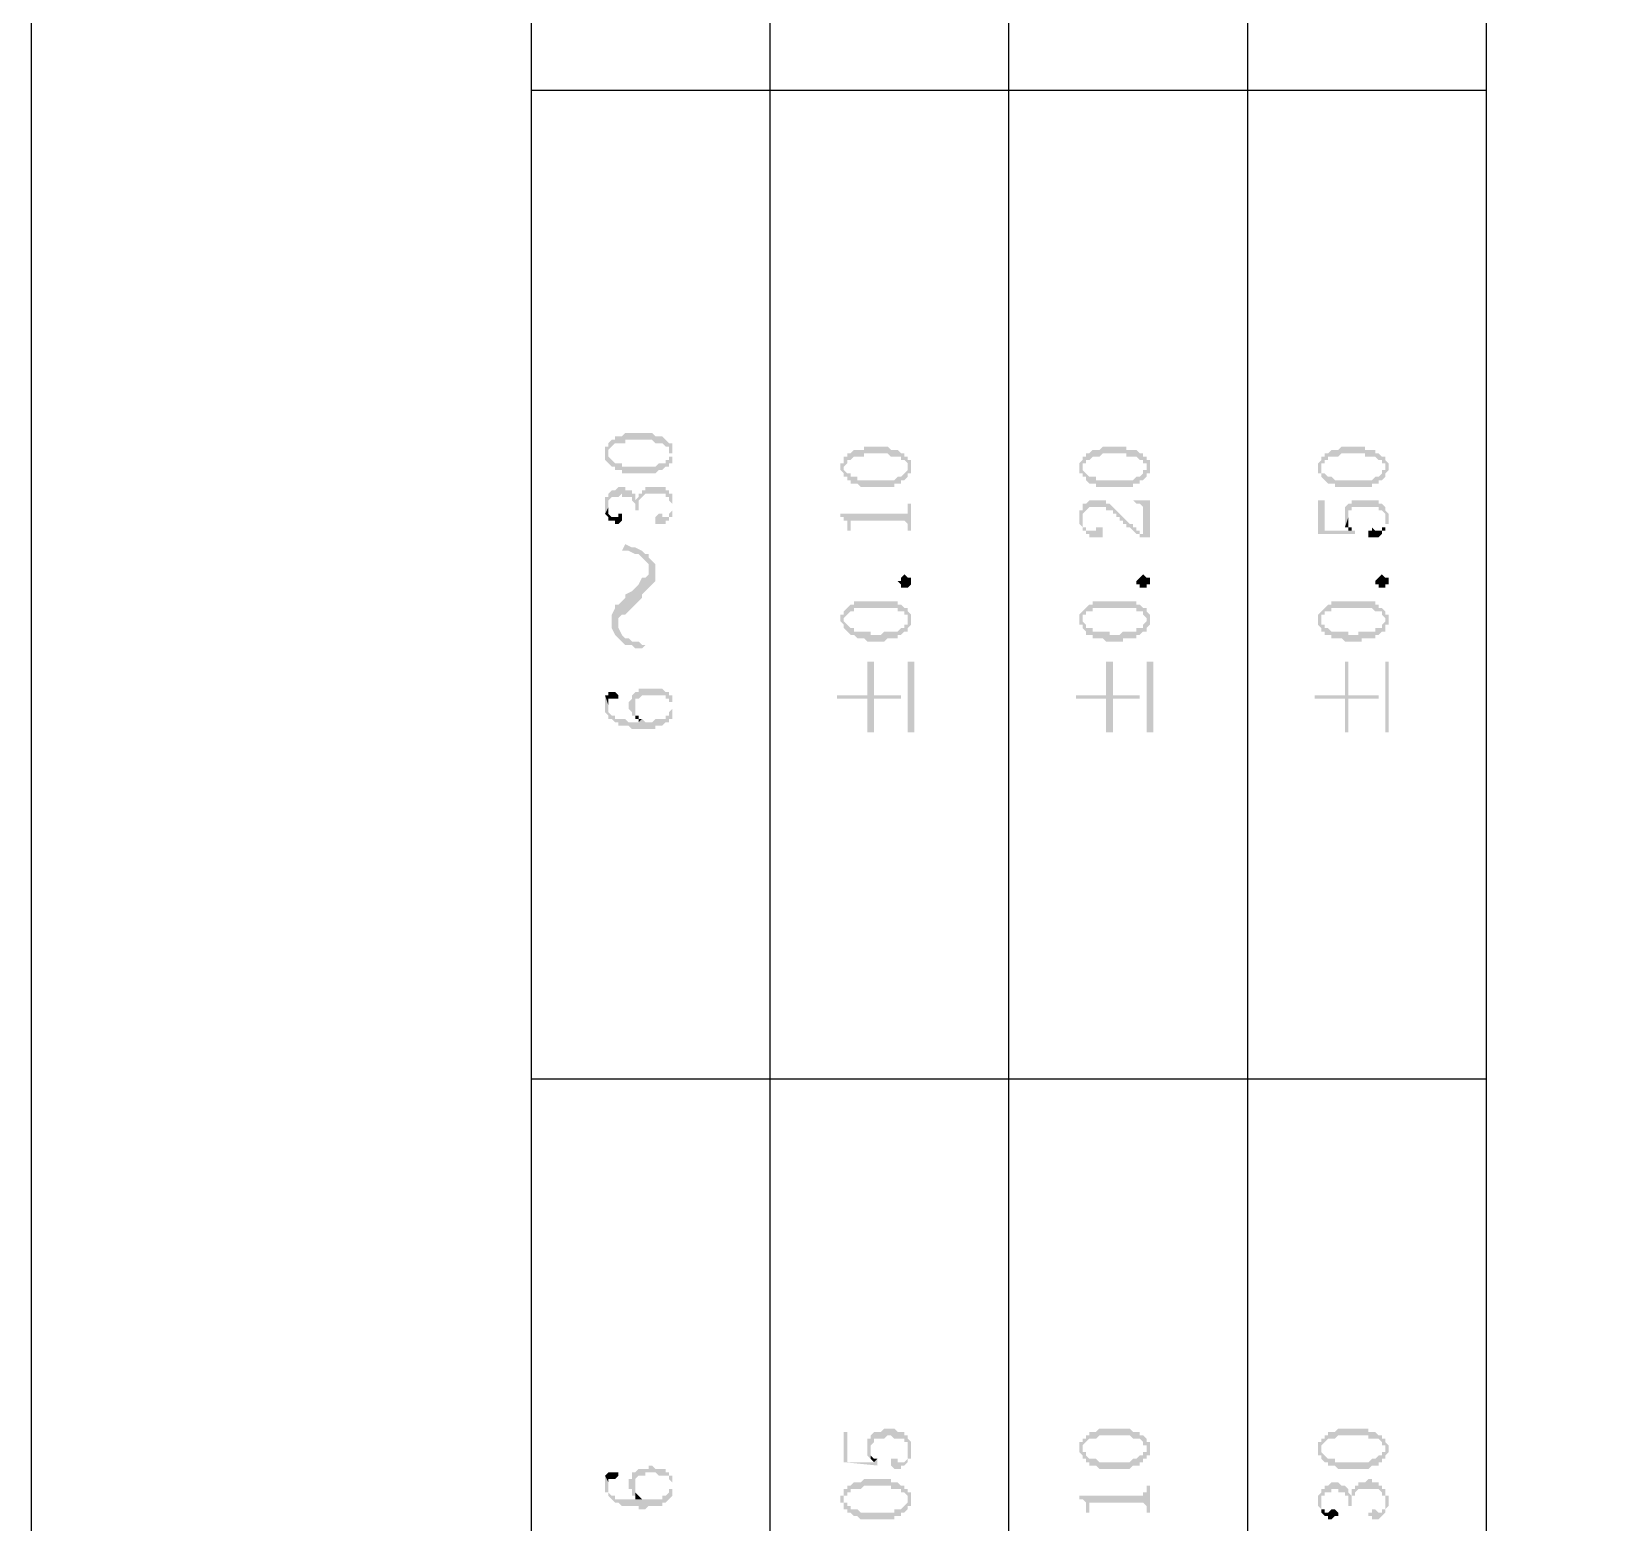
# Model space of a CAD drawing. Header units: millimetres. Extents: x 1448 to 2566, y 1057 to 1416.
# Drawn here: x 1692.69 to 1713.69, y 1178.41 to 1198.42 of the extents above; entities that cross this region are included whole.
import ezdxf

# ---------------------------------------------------------------- set-up
doc = ezdxf.new("R2010")
doc.units = ezdxf.units.MM

msp = doc.modelspace()

# ---------------------------------------------------------------- hatches: boundary and pattern name
at = {"transparency": 33554559}
for points in [[(1700.39104, 1192.75862), (1700.39104, 1192.71348), (1700.39104, 1192.66835), (1700.39104, 1192.66835), (1700.43617, 1192.62322), (1700.43617, 1192.75862), (1700.43617, 1192.80375), (1700.43617, 1192.80375), (1700.4813, 1192.84888), (1700.4813, 1192.84888), (1700.52643, 1192.89401), (1700.66183, 1192.89401), (1700.66183, 1192.93915), (1701.02289, 1192.93915), (1701.06802, 1192.89401), (1701.15829, 1192.89401), (1701.20342, 1192.84888), (1701.24855, 1192.84888), (1701.24855, 1192.80375), (1701.24855, 1192.75862), (1701.29368, 1192.75862), (1701.29368, 1192.89401), (1701.24855, 1192.89401), (1701.20342, 1192.93915), (1701.20342, 1192.93915), (1701.15829, 1192.98428), (1701.06802, 1192.98428), (1701.02289, 1193.02941), (1700.66183, 1193.02941), (1700.6167, 1192.98428), (1700.52643, 1192.98428), (1700.52643, 1192.93915), (1700.4813, 1192.93915), (1700.43617, 1192.89401), (1700.43617, 1192.84888), (1700.39104, 1192.84888)], [(1700.43617, 1192.62322), (1700.43617, 1192.62322), (1700.4813, 1192.57809), (1700.52643, 1192.57809), (1700.52643, 1192.53296), (1700.6167, 1192.53296), (1700.6167, 1192.48782), (1701.06802, 1192.48782), (1701.11315, 1192.53296), (1701.15829, 1192.53296), (1701.20342, 1192.57809), (1701.24855, 1192.57809), (1701.24855, 1192.62322), (1701.29368, 1192.62322), (1701.29368, 1192.66835), (1701.29368, 1192.71348), (1701.29368, 1192.75862), (1701.29368, 1192.80375), (1701.29368, 1192.84888), (1701.29368, 1192.89401), (1701.29368, 1192.71348), (1701.24855, 1192.71348), (1701.24855, 1192.66835), (1701.20342, 1192.66835), (1701.20342, 1192.62322), (1701.11315, 1192.62322), (1701.06802, 1192.57809), (1700.6167, 1192.57809), (1700.6167, 1192.62322), (1700.52643, 1192.62322), (1700.4813, 1192.66835), (1700.4813, 1192.66835), (1700.43617, 1192.71348), (1700.43617, 1192.75862)], [(1703.55029, 1192.57809), (1703.55029, 1192.53296), (1703.59542, 1192.48782), (1703.59542, 1192.44269), (1703.59542, 1192.57809), (1703.59542, 1192.57809), (1703.64055, 1192.62322), (1703.64055, 1192.66835), (1703.68569, 1192.66835), (1703.73082, 1192.71348), (1703.86622, 1192.71348), (1703.86622, 1192.75862), (1704.18214, 1192.75862), (1704.22727, 1192.71348), (1704.36267, 1192.71348), (1704.36267, 1192.66835), (1704.4078, 1192.66835), (1704.45293, 1192.62322), (1704.45293, 1192.57809), (1704.45293, 1192.71348), (1704.4078, 1192.71348), (1704.4078, 1192.75862), (1704.36267, 1192.75862), (1704.31754, 1192.80375), (1704.22727, 1192.80375), (1704.18214, 1192.84888), (1703.86622, 1192.84888), (1703.86622, 1192.80375), (1703.73082, 1192.80375), (1703.68569, 1192.75862), (1703.64055, 1192.75862), (1703.64055, 1192.71348), (1703.59542, 1192.71348), (1703.59542, 1192.66835), (1703.59542, 1192.62322), (1703.55029, 1192.62322)], [(1703.59542, 1192.44269), (1703.64055, 1192.44269), (1703.64055, 1192.39756), (1703.68569, 1192.39756), (1703.68569, 1192.35243), (1703.77595, 1192.35243), (1703.82108, 1192.30729), (1704.27241, 1192.30729), (1704.27241, 1192.35243), (1704.36267, 1192.35243), (1704.36267, 1192.39756), (1704.4078, 1192.39756), (1704.45293, 1192.44269), (1704.45293, 1192.48782), (1704.49807, 1192.48782), (1704.49807, 1192.53296), (1704.49807, 1192.57809), (1704.49807, 1192.62322), (1704.49807, 1192.66835), (1704.45293, 1192.66835), (1704.45293, 1192.71348), (1704.45293, 1192.53296), (1704.45293, 1192.53296), (1704.4078, 1192.48782), (1704.4078, 1192.48782), (1704.36267, 1192.44269), (1704.31754, 1192.44269), (1704.27241, 1192.39756), (1703.77595, 1192.39756), (1703.77595, 1192.44269), (1703.68569, 1192.44269), (1703.68569, 1192.48782), (1703.64055, 1192.48782), (1703.59542, 1192.53296), (1703.59542, 1192.57809)], [(1706.75467, 1192.57809), (1706.75467, 1192.48782), (1706.79981, 1192.48782), (1706.79981, 1192.44269), (1706.79981, 1192.57809), (1706.79981, 1192.62322), (1706.84494, 1192.62322), (1706.84494, 1192.66835), (1706.89007, 1192.66835), (1706.9352, 1192.71348), (1707.02547, 1192.71348), (1707.0706, 1192.75862), (1707.38653, 1192.75862), (1707.38653, 1192.71348), (1707.52192, 1192.71348), (1707.56705, 1192.66835), (1707.61219, 1192.66835), (1707.61219, 1192.62322), (1707.65732, 1192.62322), (1707.65732, 1192.57809), (1707.65732, 1192.71348), (1707.61219, 1192.71348), (1707.61219, 1192.75862), (1707.56705, 1192.75862), (1707.52192, 1192.80375), (1707.38653, 1192.80375), (1707.38653, 1192.84888), (1707.0706, 1192.84888), (1707.02547, 1192.80375), (1706.9352, 1192.80375), (1706.89007, 1192.75862), (1706.84494, 1192.75862), (1706.84494, 1192.71348), (1706.79981, 1192.71348), (1706.79981, 1192.66835), (1706.79981, 1192.66835), (1706.75467, 1192.62322)], [(1706.79981, 1192.44269), (1706.84494, 1192.44269), (1706.84494, 1192.39756), (1706.84494, 1192.39756), (1706.89007, 1192.35243), (1706.98034, 1192.35243), (1706.98034, 1192.30729), (1707.47679, 1192.30729), (1707.47679, 1192.35243), (1707.56705, 1192.35243), (1707.56705, 1192.39756), (1707.61219, 1192.39756), (1707.65732, 1192.44269), (1707.65732, 1192.48782), (1707.70245, 1192.48782), (1707.70245, 1192.53296), (1707.70245, 1192.57809), (1707.70245, 1192.62322), (1707.70245, 1192.66835), (1707.65732, 1192.66835), (1707.65732, 1192.71348), (1707.65732, 1192.53296), (1707.61219, 1192.53296), (1707.61219, 1192.48782), (1707.61219, 1192.48782), (1707.56705, 1192.44269), (1707.52192, 1192.44269), (1707.47679, 1192.39756), (1706.98034, 1192.39756), (1706.98034, 1192.44269), (1706.89007, 1192.44269), (1706.84494, 1192.48782), (1706.84494, 1192.48782), (1706.79981, 1192.53296), (1706.79981, 1192.57809)], [(1709.95906, 1192.57809), (1709.95906, 1192.48782), (1710.00419, 1192.48782), (1710.00419, 1192.44269), (1710.00419, 1192.57809), (1710.00419, 1192.62322), (1710.04932, 1192.62322), (1710.04932, 1192.66835), (1710.09446, 1192.66835), (1710.09446, 1192.71348), (1710.22985, 1192.71348), (1710.27498, 1192.75862), (1710.59091, 1192.75862), (1710.59091, 1192.71348), (1710.72631, 1192.71348), (1710.77144, 1192.66835), (1710.81657, 1192.66835), (1710.81657, 1192.62322), (1710.8617, 1192.62322), (1710.8617, 1192.57809), (1710.8617, 1192.71348), (1710.81657, 1192.71348), (1710.77144, 1192.75862), (1710.72631, 1192.75862), (1710.72631, 1192.80375), (1710.59091, 1192.80375), (1710.59091, 1192.84888), (1710.27498, 1192.84888), (1710.22985, 1192.80375), (1710.13959, 1192.80375), (1710.09446, 1192.75862), (1710.04932, 1192.75862), (1710.04932, 1192.71348), (1710.00419, 1192.71348), (1710.00419, 1192.66835), (1710.00419, 1192.66835), (1709.95906, 1192.62322)], [(1710.00419, 1192.44269), (1710.00419, 1192.44269), (1710.04932, 1192.39756), (1710.04932, 1192.39756), (1710.09446, 1192.35243), (1710.18472, 1192.35243), (1710.18472, 1192.30729), (1710.68117, 1192.30729), (1710.68117, 1192.35243), (1710.77144, 1192.35243), (1710.77144, 1192.39756), (1710.81657, 1192.39756), (1710.8617, 1192.44269), (1710.8617, 1192.48782), (1710.8617, 1192.48782), (1710.90683, 1192.53296), (1710.90683, 1192.57809), (1710.90683, 1192.62322), (1710.90683, 1192.62322), (1710.8617, 1192.66835), (1710.8617, 1192.71348), (1710.8617, 1192.53296), (1710.81657, 1192.53296), (1710.81657, 1192.48782), (1710.81657, 1192.48782), (1710.77144, 1192.44269), (1710.72631, 1192.44269), (1710.68117, 1192.39756), (1710.18472, 1192.39756), (1710.13959, 1192.44269), (1710.09446, 1192.44269), (1710.04932, 1192.48782), (1710.00419, 1192.48782), (1710.00419, 1192.53296), (1710.00419, 1192.57809)], [(1700.39104, 1192.0365), (1700.39104, 1191.94624), (1700.39104, 1191.94624), (1700.43617, 1192.0365), (1700.43617, 1192.08163), (1700.43617, 1192.12677), (1700.43617, 1192.12677), (1700.4813, 1192.1719), (1700.57157, 1192.1719), (1700.6167, 1192.21703), (1700.6167, 1192.1719), (1700.7521, 1192.1719), (1700.7521, 1192.12677), (1700.7521, 1192.12677), (1700.79723, 1192.08163), (1700.79723, 1192.0365), (1700.79723, 1191.99137), (1700.84236, 1191.99137), (1700.84236, 1192.0365), (1700.84236, 1192.12677), (1700.84236, 1192.12677), (1700.88749, 1192.1719), (1700.88749, 1192.1719), (1700.93262, 1192.21703), (1701.20342, 1192.21703), (1701.20342, 1192.1719), (1701.24855, 1192.1719), (1701.24855, 1192.12677), (1701.24855, 1192.12677), (1701.29368, 1192.08163), (1701.29368, 1192.0365), (1701.29368, 1192.21703), (1701.24855, 1192.21703), (1701.24855, 1192.26216), (1701.20342, 1192.26216), (1701.20342, 1192.30729), (1700.93262, 1192.30729), (1700.93262, 1192.26216), (1700.88749, 1192.26216), (1700.88749, 1192.21703), (1700.84236, 1192.21703), (1700.84236, 1192.1719), (1700.84236, 1192.1719), (1700.79723, 1192.12677), (1700.79723, 1192.21703), (1700.7521, 1192.21703), (1700.7521, 1192.26216), (1700.66183, 1192.26216), (1700.66183, 1192.30729), (1700.57157, 1192.30729), (1700.52643, 1192.26216), (1700.4813, 1192.26216), (1700.43617, 1192.21703), (1700.43617, 1192.1719), (1700.39104, 1192.1719), (1700.39104, 1192.12677), (1700.39104, 1192.08163)], [(1700.39104, 1191.94624), (1700.43617, 1191.90111), (1700.43617, 1191.85597), (1700.52643, 1191.85597), (1700.52643, 1191.81084), (1700.57157, 1191.81084), (1700.6167, 1191.85597), (1700.6167, 1191.90111), (1700.6167, 1191.94624), (1700.57157, 1191.94624), (1700.57157, 1191.90111), (1700.4813, 1191.90111), (1700.43617, 1191.94624), (1700.43617, 1191.99137), (1700.43617, 1192.0365)], [(1701.06802, 1191.85597), (1701.06802, 1191.81084), (1701.20342, 1191.81084), (1701.20342, 1191.85597), (1701.24855, 1191.85597), (1701.24855, 1191.90111), (1701.29368, 1191.90111), (1701.29368, 1191.94624), (1701.29368, 1192.0365), (1701.29368, 1192.08163), (1701.29368, 1192.12677), (1701.29368, 1192.1719), (1701.29368, 1192.0365), (1701.29368, 1191.99137), (1701.29368, 1191.99137), (1701.24855, 1191.94624), (1701.24855, 1191.90111), (1701.15829, 1191.90111), (1701.15829, 1191.94624), (1701.11315, 1191.94624), (1701.06802, 1191.90111), (1701.06802, 1191.90111)], [(1703.55029, 1191.94624), (1703.55029, 1191.90111), (1703.59542, 1191.90111), (1703.59542, 1191.85597), (1703.64055, 1191.85597), (1703.64055, 1191.81084), (1703.64055, 1191.76571), (1703.64055, 1191.72058), (1703.68569, 1191.72058), (1703.68569, 1191.81084), (1703.68569, 1191.85597), (1704.4078, 1191.85597), (1704.45293, 1191.81084), (1704.45293, 1191.76571), (1704.45293, 1191.72058), (1704.49807, 1191.72058), (1704.49807, 1192.08163), (1704.45293, 1192.08163), (1704.45293, 1191.99137), (1704.45293, 1191.94624), (1704.36267, 1191.94624)], [(1706.75467, 1191.90111), (1706.75467, 1191.85597), (1706.75467, 1191.81084), (1706.79981, 1191.76571), (1706.79981, 1191.90111), (1706.79981, 1191.94624), (1706.79981, 1191.94624), (1706.84494, 1191.99137), (1706.84494, 1191.99137), (1706.89007, 1192.0365), (1707.11573, 1192.0365), (1707.11573, 1191.99137), (1707.206, 1191.99137), (1707.206, 1191.94624), (1707.25113, 1191.94624), (1707.25113, 1191.90111), (1707.29626, 1191.90111), (1707.29626, 1191.85597), (1707.34139, 1191.85597), (1707.34139, 1191.81084), (1707.38653, 1191.81084), (1707.38653, 1191.76571), (1707.43166, 1191.76571), (1707.47679, 1191.72058), (1707.47679, 1191.72058), (1707.52192, 1191.67544), (1707.56705, 1191.67544), (1707.56705, 1191.63031), (1707.61219, 1191.63031), (1707.61219, 1191.67544), (1707.56705, 1191.67544), (1707.56705, 1191.72058), (1707.52192, 1191.72058), (1707.52192, 1191.76571), (1707.47679, 1191.76571), (1707.47679, 1191.81084), (1707.43166, 1191.81084), (1707.38653, 1191.85597), (1707.38653, 1191.85597), (1707.34139, 1191.90111), (1707.34139, 1191.90111), (1707.29626, 1191.94624), (1707.29626, 1191.94624), (1707.25113, 1191.99137), (1707.25113, 1191.99137), (1707.206, 1192.0365), (1707.206, 1192.0365), (1707.16086, 1192.08163), (1707.11573, 1192.08163), (1707.11573, 1192.12677), (1706.89007, 1192.12677), (1706.84494, 1192.08163), (1706.79981, 1192.08163), (1706.79981, 1192.0365), (1706.79981, 1191.99137), (1706.75467, 1191.99137)], [(1707.47679, 1192.12677), (1707.47679, 1192.12677), (1707.52192, 1192.08163), (1707.56705, 1192.08163), (1707.61219, 1192.0365), (1707.61219, 1191.63031), (1707.70245, 1191.63031), (1707.70245, 1192.12677)], [(1709.95906, 1192.12677), (1709.95906, 1191.67544), (1710.45551, 1191.67544), (1710.45551, 1191.72058), (1710.04932, 1191.72058), (1710.04932, 1192.12677)], [(1710.32012, 1191.90111), (1710.32012, 1191.85597), (1710.32012, 1191.81084), (1710.32012, 1191.76571), (1710.32012, 1191.76571), (1710.36525, 1191.90111), (1710.36525, 1191.94624), (1710.36525, 1191.99137), (1710.41038, 1191.99137), (1710.41038, 1192.0365), (1710.77144, 1192.0365), (1710.77144, 1191.99137), (1710.81657, 1191.99137), (1710.8617, 1191.94624), (1710.8617, 1191.72058), (1710.8617, 1191.81084), (1710.90683, 1191.81084), (1710.90683, 1191.85597), (1710.90683, 1191.94624), (1710.90683, 1191.94624), (1710.8617, 1191.99137), (1710.8617, 1192.0365), (1710.8617, 1192.0365), (1710.81657, 1192.08163), (1710.77144, 1192.08163), (1710.77144, 1192.12677), (1710.41038, 1192.12677), (1710.41038, 1192.08163), (1710.36525, 1192.08163), (1710.32012, 1192.0365), (1710.32012, 1191.94624), (1710.32012, 1191.94624)], [(1706.79981, 1191.76571), (1706.79981, 1191.72058), (1706.84494, 1191.72058), (1706.84494, 1191.67544), (1706.89007, 1191.67544), (1706.89007, 1191.63031), (1707.0706, 1191.63031), (1707.0706, 1191.67544), (1707.0706, 1191.72058), (1707.0706, 1191.76571), (1706.98034, 1191.76571), (1706.98034, 1191.72058), (1706.84494, 1191.72058), (1706.84494, 1191.76571), (1706.79981, 1191.76571), (1706.79981, 1191.85597), (1706.79981, 1191.85597)], [(1710.32012, 1191.76571), (1710.36525, 1191.76571), (1710.36525, 1191.72058), (1710.41038, 1191.72058), (1710.41038, 1191.76571), (1710.36525, 1191.76571), (1710.36525, 1191.81084), (1710.36525, 1191.90111)], [(1710.63604, 1191.67544), (1710.63604, 1191.63031), (1710.77144, 1191.63031), (1710.81657, 1191.67544), (1710.81657, 1191.72058), (1710.8617, 1191.72058), (1710.8617, 1191.85597), (1710.8617, 1191.81084), (1710.8617, 1191.76571), (1710.81657, 1191.76571), (1710.81657, 1191.72058), (1710.72631, 1191.72058), (1710.68117, 1191.76571), (1710.68117, 1191.72058), (1710.63604, 1191.72058)], [(1700.6167, 1191.44978), (1700.70696, 1191.44978), (1700.79723, 1191.40465), (1700.84236, 1191.40465), (1700.88749, 1191.35952), (1700.88749, 1191.35952), (1700.93262, 1191.31439), (1700.97776, 1191.26925), (1700.97776, 1190.95333), (1700.97776, 1190.95333), (1701.02289, 1190.99846), (1701.06802, 1191.04359), (1701.06802, 1191.26925), (1701.02289, 1191.31439), (1700.97776, 1191.35952), (1700.97776, 1191.40465), (1700.93262, 1191.40465), (1700.88749, 1191.44978), (1700.79723, 1191.49492), (1700.7521, 1191.49492), (1700.66183, 1191.54005)], [(1700.4813, 1190.50201), (1700.4813, 1190.41174), (1700.52643, 1190.32148), (1700.57157, 1190.27635), (1700.57157, 1190.45688), (1700.57157, 1190.54714), (1700.6167, 1190.59227), (1700.66183, 1190.59227), (1700.70696, 1190.6374), (1700.7521, 1190.68254), (1700.79723, 1190.72767), (1700.84236, 1190.7728), (1700.88749, 1190.81793), (1700.88749, 1190.86307), (1700.93262, 1190.9082), (1700.97776, 1190.95333), (1700.97776, 1191.17899), (1700.97776, 1191.13386), (1700.93262, 1191.08873), (1700.88749, 1191.08873), (1700.84236, 1190.99846), (1700.79723, 1190.95333), (1700.79723, 1190.95333), (1700.7521, 1190.9082), (1700.66183, 1190.86307), (1700.66183, 1190.81793), (1700.6167, 1190.7728), (1700.57157, 1190.72767), (1700.52643, 1190.72767), (1700.52643, 1190.68254), (1700.4813, 1190.59227), (1700.4813, 1190.54714)], [(1704.49807, 1191.04359), (1704.49807, 1190.99846), (1704.49807, 1190.99846), (1704.45293, 1190.95333), (1704.36267, 1190.95333), (1704.36267, 1190.99846), (1704.36267, 1190.99846), (1704.31754, 1191.04359), (1704.36267, 1191.04359), (1704.36267, 1191.08873), (1704.36267, 1191.08873), (1704.4078, 1191.13386), (1704.4078, 1191.13386), (1704.45293, 1191.08873), (1704.49807, 1191.08873), (1704.49807, 1191.04359)], [(1707.70245, 1191.04359), (1707.70245, 1190.99846), (1707.65732, 1190.99846), (1707.65732, 1190.95333), (1707.56705, 1190.95333), (1707.56705, 1190.99846), (1707.52192, 1190.99846), (1707.52192, 1191.04359), (1707.52192, 1191.04359), (1707.56705, 1191.08873), (1707.56705, 1191.08873), (1707.61219, 1191.13386), (1707.61219, 1191.13386), (1707.65732, 1191.08873), (1707.70245, 1191.08873), (1707.70245, 1191.04359)], [(1710.90683, 1191.04359), (1710.90683, 1190.99846), (1710.8617, 1190.99846), (1710.8617, 1190.95333), (1710.77144, 1190.95333), (1710.77144, 1190.99846), (1710.72631, 1190.99846), (1710.72631, 1191.04359), (1710.72631, 1191.04359), (1710.77144, 1191.08873), (1710.77144, 1191.08873), (1710.81657, 1191.13386), (1710.81657, 1191.13386), (1710.8617, 1191.08873), (1710.90683, 1191.08873), (1710.90683, 1191.04359)], [(1703.55029, 1190.50201), (1703.55029, 1190.50201), (1703.59542, 1190.45688), (1703.59542, 1190.41174), (1703.59542, 1190.54714), (1703.59542, 1190.54714), (1703.64055, 1190.59227), (1703.64055, 1190.59227), (1703.68569, 1190.6374), (1703.73082, 1190.6374), (1703.73082, 1190.68254), (1704.31754, 1190.68254), (1704.31754, 1190.6374), (1704.4078, 1190.6374), (1704.4078, 1190.59227), (1704.45293, 1190.59227), (1704.45293, 1190.54714), (1704.45293, 1190.50201), (1704.45293, 1190.68254), (1704.4078, 1190.68254), (1704.36267, 1190.72767), (1704.31754, 1190.72767), (1704.31754, 1190.7728), (1703.73082, 1190.7728), (1703.73082, 1190.72767), (1703.68569, 1190.72767), (1703.64055, 1190.68254), (1703.64055, 1190.68254), (1703.59542, 1190.6374), (1703.59542, 1190.59227), (1703.55029, 1190.59227), (1703.55029, 1190.54714)], [(1706.75467, 1190.50201), (1706.75467, 1190.45688), (1706.79981, 1190.45688), (1706.79981, 1190.41174), (1706.79981, 1190.54714), (1706.79981, 1190.59227), (1706.84494, 1190.59227), (1706.84494, 1190.6374), (1706.9352, 1190.6374), (1706.9352, 1190.68254), (1707.52192, 1190.68254), (1707.52192, 1190.6374), (1707.61219, 1190.6374), (1707.61219, 1190.59227), (1707.61219, 1190.59227), (1707.65732, 1190.54714), (1707.65732, 1190.50201), (1707.65732, 1190.68254), (1707.61219, 1190.68254), (1707.56705, 1190.72767), (1707.52192, 1190.72767), (1707.52192, 1190.7728), (1706.9352, 1190.7728), (1706.9352, 1190.72767), (1706.89007, 1190.72767), (1706.84494, 1190.68254), (1706.84494, 1190.68254), (1706.79981, 1190.6374), (1706.79981, 1190.6374), (1706.75467, 1190.59227), (1706.75467, 1190.54714)], [(1709.95906, 1190.50201), (1709.95906, 1190.45688), (1709.95906, 1190.45688), (1710.00419, 1190.41174), (1710.00419, 1190.54714), (1710.00419, 1190.59227), (1710.04932, 1190.59227), (1710.04932, 1190.6374), (1710.13959, 1190.6374), (1710.13959, 1190.68254), (1710.68117, 1190.68254), (1710.72631, 1190.6374), (1710.81657, 1190.6374), (1710.81657, 1190.59227), (1710.81657, 1190.59227), (1710.8617, 1190.54714), (1710.8617, 1190.50201), (1710.8617, 1190.6374), (1710.81657, 1190.68254), (1710.77144, 1190.68254), (1710.77144, 1190.72767), (1710.72631, 1190.72767), (1710.72631, 1190.7728), (1710.13959, 1190.7728), (1710.13959, 1190.72767), (1710.09446, 1190.72767), (1710.04932, 1190.68254), (1710.04932, 1190.68254), (1710.00419, 1190.6374), (1710.00419, 1190.6374), (1709.95906, 1190.59227), (1709.95906, 1190.54714)], [(1703.59542, 1190.41174), (1703.64055, 1190.36661), (1703.64055, 1190.36661), (1703.68569, 1190.32148), (1703.73082, 1190.32148), (1703.77595, 1190.27635), (1703.86622, 1190.27635), (1703.91135, 1190.23121), (1704.13701, 1190.23121), (1704.18214, 1190.27635), (1704.31754, 1190.27635), (1704.31754, 1190.32148), (1704.36267, 1190.32148), (1704.4078, 1190.36661), (1704.45293, 1190.36661), (1704.45293, 1190.41174), (1704.45293, 1190.41174), (1704.49807, 1190.45688), (1704.49807, 1190.50201), (1704.49807, 1190.54714), (1704.49807, 1190.59227), (1704.49807, 1190.59227), (1704.45293, 1190.6374), (1704.45293, 1190.50201), (1704.45293, 1190.45688), (1704.4078, 1190.45688), (1704.4078, 1190.41174), (1704.36267, 1190.41174), (1704.31754, 1190.36661), (1704.13701, 1190.36661), (1704.09188, 1190.32148), (1703.95648, 1190.32148), (1703.95648, 1190.36661), (1703.73082, 1190.36661), (1703.73082, 1190.41174), (1703.68569, 1190.41174), (1703.64055, 1190.45688), (1703.64055, 1190.45688), (1703.59542, 1190.50201), (1703.59542, 1190.50201)], [(1706.79981, 1190.41174), (1706.84494, 1190.36661), (1706.84494, 1190.32148), (1706.9352, 1190.32148), (1706.9352, 1190.27635), (1707.0706, 1190.27635), (1707.11573, 1190.23121), (1707.34139, 1190.23121), (1707.34139, 1190.27635), (1707.52192, 1190.27635), (1707.52192, 1190.32148), (1707.56705, 1190.32148), (1707.61219, 1190.36661), (1707.65732, 1190.36661), (1707.65732, 1190.41174), (1707.65732, 1190.41174), (1707.70245, 1190.45688), (1707.70245, 1190.50201), (1707.70245, 1190.54714), (1707.70245, 1190.59227), (1707.70245, 1190.59227), (1707.65732, 1190.6374), (1707.65732, 1190.50201), (1707.65732, 1190.50201), (1707.61219, 1190.45688), (1707.61219, 1190.41174), (1707.52192, 1190.41174), (1707.52192, 1190.36661), (1707.34139, 1190.36661), (1707.29626, 1190.32148), (1707.16086, 1190.32148), (1707.16086, 1190.36661), (1706.9352, 1190.36661), (1706.9352, 1190.41174), (1706.84494, 1190.41174), (1706.84494, 1190.45688), (1706.84494, 1190.45688), (1706.79981, 1190.50201), (1706.79981, 1190.50201)], [(1710.00419, 1190.41174), (1710.00419, 1190.36661), (1710.04932, 1190.36661), (1710.04932, 1190.32148), (1710.13959, 1190.32148), (1710.13959, 1190.27635), (1710.27498, 1190.27635), (1710.32012, 1190.23121), (1710.54578, 1190.23121), (1710.54578, 1190.27635), (1710.72631, 1190.27635), (1710.72631, 1190.32148), (1710.77144, 1190.32148), (1710.81657, 1190.36661), (1710.8617, 1190.36661), (1710.8617, 1190.41174), (1710.8617, 1190.45688), (1710.90683, 1190.45688), (1710.90683, 1190.50201), (1710.90683, 1190.54714), (1710.90683, 1190.59227), (1710.8617, 1190.59227), (1710.8617, 1190.6374), (1710.8617, 1190.50201), (1710.8617, 1190.50201), (1710.81657, 1190.45688), (1710.81657, 1190.41174), (1710.72631, 1190.41174), (1710.72631, 1190.36661), (1710.50065, 1190.36661), (1710.50065, 1190.32148), (1710.36525, 1190.32148), (1710.36525, 1190.36661), (1710.13959, 1190.36661), (1710.09446, 1190.41174), (1710.04932, 1190.41174), (1710.04932, 1190.45688), (1710.00419, 1190.45688), (1710.00419, 1190.50201), (1710.00419, 1190.50201)], [(1700.57157, 1190.27635), (1700.57157, 1190.27635), (1700.6167, 1190.23121), (1700.66183, 1190.18608), (1700.7521, 1190.18608), (1700.79723, 1190.14095), (1700.88749, 1190.14095), (1700.93262, 1190.18608), (1700.88749, 1190.18608), (1700.84236, 1190.23121), (1700.7521, 1190.23121), (1700.70696, 1190.27635), (1700.66183, 1190.27635), (1700.6167, 1190.32148), (1700.57157, 1190.41174), (1700.57157, 1190.45688)], [(1703.50516, 1189.5091), (1703.50516, 1189.46397), (1703.91135, 1189.46397), (1703.91135, 1189.01265), (1704.00161, 1189.01265), (1704.00161, 1189.46397), (1704.36267, 1189.46397), (1704.36267, 1189.5091), (1704.00161, 1189.5091), (1704.00161, 1189.96042), (1703.91135, 1189.96042), (1703.91135, 1189.5091)], [(1704.5432, 1189.01265), (1704.5432, 1189.96042), (1704.45293, 1189.96042), (1704.45293, 1189.01265)], [(1706.70954, 1189.5091), (1706.70954, 1189.46397), (1707.11573, 1189.46397), (1707.11573, 1189.01265), (1707.206, 1189.01265), (1707.206, 1189.46397), (1707.56705, 1189.46397), (1707.56705, 1189.5091), (1707.206, 1189.5091), (1707.206, 1189.96042), (1707.11573, 1189.96042), (1707.11573, 1189.5091)], [(1707.74758, 1189.01265), (1707.74758, 1189.96042), (1707.65732, 1189.96042), (1707.65732, 1189.01265)], [(1709.91393, 1189.5091), (1709.91393, 1189.46397), (1710.32012, 1189.46397), (1710.32012, 1189.01265), (1710.36525, 1189.01265), (1710.36525, 1189.46397), (1710.77144, 1189.46397), (1710.77144, 1189.5091), (1710.36525, 1189.5091), (1710.36525, 1189.96042), (1710.32012, 1189.96042), (1710.32012, 1189.5091)], [(1710.90683, 1189.01265), (1710.90683, 1189.96042), (1710.8617, 1189.96042), (1710.8617, 1189.01265)], [(1700.39104, 1189.5091), (1700.43617, 1189.3737), (1700.43617, 1189.41884), (1700.43617, 1189.46397), (1700.57157, 1189.46397), (1700.57157, 1189.5091), (1700.57157, 1189.5091), (1700.52643, 1189.55423), (1700.43617, 1189.55423), (1700.43617, 1189.5091)], [(1700.39104, 1189.41884), (1700.39104, 1189.32857), (1700.39104, 1189.28344), (1700.39104, 1189.28344), (1700.43617, 1189.23831), (1700.43617, 1189.19317), (1700.4813, 1189.19317), (1700.52643, 1189.14804), (1700.57157, 1189.14804), (1700.57157, 1189.10291), (1700.70696, 1189.10291), (1700.7521, 1189.05778), (1701.06802, 1189.05778), (1701.06802, 1189.10291), (1701.15829, 1189.10291), (1701.20342, 1189.14804), (1701.24855, 1189.14804), (1701.24855, 1189.19317), (1701.29368, 1189.19317), (1701.29368, 1189.3737), (1701.29368, 1189.32857), (1701.29368, 1189.32857), (1701.24855, 1189.28344), (1701.24855, 1189.23831), (1701.20342, 1189.23831), (1701.20342, 1189.19317), (1701.06802, 1189.19317), (1701.02289, 1189.14804), (1700.93262, 1189.14804), (1700.88749, 1189.19317), (1700.88749, 1189.19317), (1700.84236, 1189.14804), (1700.70696, 1189.14804), (1700.66183, 1189.19317), (1700.52643, 1189.19317), (1700.52643, 1189.23831), (1700.4813, 1189.23831), (1700.43617, 1189.28344), (1700.43617, 1189.32857), (1700.43617, 1189.3737), (1700.43617, 1189.3737), (1700.39104, 1189.5091), (1700.39104, 1189.46397)], [(1700.70696, 1189.3737), (1700.70696, 1189.32857), (1700.7521, 1189.28344), (1700.7521, 1189.23831), (1700.79723, 1189.23831), (1700.79723, 1189.3737), (1700.79723, 1189.41884), (1700.79723, 1189.46397), (1700.84236, 1189.46397), (1700.88749, 1189.5091), (1701.20342, 1189.5091), (1701.20342, 1189.46397), (1701.24855, 1189.46397), (1701.24855, 1189.41884), (1701.29368, 1189.41884), (1701.29368, 1189.3737), (1701.29368, 1189.23831), (1701.29368, 1189.28344), (1701.29368, 1189.3737), (1701.29368, 1189.46397), (1701.29368, 1189.5091), (1701.24855, 1189.5091), (1701.24855, 1189.55423), (1701.20342, 1189.55423), (1701.15829, 1189.59936), (1700.84236, 1189.59936), (1700.84236, 1189.55423), (1700.79723, 1189.55423), (1700.7521, 1189.5091), (1700.7521, 1189.46397), (1700.7521, 1189.46397), (1700.70696, 1189.41884), (1700.70696, 1189.41884)], [(1700.79723, 1189.23831), (1700.79723, 1189.19317), (1700.84236, 1189.19317), (1700.84236, 1189.14804), (1700.88749, 1189.19317), (1700.84236, 1189.19317), (1700.84236, 1189.23831), (1700.79723, 1189.23831), (1700.79723, 1189.28344), (1700.79723, 1189.32857), (1700.79723, 1189.3737)], [(1703.91135, 1179.44463), (1703.91135, 1179.35436), (1703.91135, 1179.30923), (1703.91135, 1179.30923), (1703.95648, 1179.2641), (1703.95648, 1179.39949), (1703.95648, 1179.44463), (1703.95648, 1179.44463), (1704.00161, 1179.48976), (1704.00161, 1179.53489), (1704.13701, 1179.53489), (1704.18214, 1179.58002), (1704.22727, 1179.58002), (1704.27241, 1179.53489), (1704.4078, 1179.53489), (1704.4078, 1179.48976), (1704.45293, 1179.48976), (1704.45293, 1179.44463), (1704.45293, 1179.39949), (1704.45293, 1179.2641), (1704.49807, 1179.2641), (1704.49807, 1179.30923), (1704.49807, 1179.39949), (1704.49807, 1179.44463), (1704.49807, 1179.48976), (1704.45293, 1179.53489), (1704.45293, 1179.58002), (1704.4078, 1179.58002), (1704.4078, 1179.62515), (1704.31754, 1179.62515), (1704.27241, 1179.67029), (1704.13701, 1179.67029), (1704.09188, 1179.62515), (1704.00161, 1179.62515), (1703.95648, 1179.58002), (1703.95648, 1179.53489), (1703.91135, 1179.53489), (1703.91135, 1179.48976)], [(1706.75467, 1179.39949), (1706.75467, 1179.35436), (1706.75467, 1179.35436), (1706.79981, 1179.30923), (1706.79981, 1179.2641), (1706.79981, 1179.39949), (1706.79981, 1179.44463), (1706.79981, 1179.44463), (1706.84494, 1179.48976), (1706.84494, 1179.48976), (1706.89007, 1179.53489), (1706.98034, 1179.53489), (1707.02547, 1179.58002), (1707.43166, 1179.58002), (1707.47679, 1179.53489), (1707.56705, 1179.53489), (1707.61219, 1179.48976), (1707.61219, 1179.44463), (1707.65732, 1179.44463), (1707.65732, 1179.39949), (1707.65732, 1179.53489), (1707.65732, 1179.53489), (1707.61219, 1179.58002), (1707.56705, 1179.58002), (1707.56705, 1179.62515), (1707.47679, 1179.62515), (1707.43166, 1179.67029), (1707.02547, 1179.67029), (1706.98034, 1179.62515), (1706.89007, 1179.62515), (1706.89007, 1179.58002), (1706.84494, 1179.58002), (1706.84494, 1179.53489), (1706.79981, 1179.53489), (1706.79981, 1179.48976), (1706.75467, 1179.48976), (1706.75467, 1179.44463), (1706.75467, 1179.44463)], [(1709.95906, 1179.39949), (1709.95906, 1179.35436), (1709.95906, 1179.30923), (1710.00419, 1179.30923), (1710.00419, 1179.2641), (1710.00419, 1179.39949), (1710.00419, 1179.44463), (1710.00419, 1179.44463), (1710.04932, 1179.48976), (1710.04932, 1179.48976), (1710.09446, 1179.53489), (1710.18472, 1179.53489), (1710.22985, 1179.58002), (1710.63604, 1179.58002), (1710.63604, 1179.53489), (1710.77144, 1179.53489), (1710.81657, 1179.48976), (1710.81657, 1179.44463), (1710.8617, 1179.44463), (1710.8617, 1179.39949), (1710.8617, 1179.53489), (1710.81657, 1179.53489), (1710.81657, 1179.58002), (1710.77144, 1179.58002), (1710.72631, 1179.62515), (1710.63604, 1179.62515), (1710.63604, 1179.67029), (1710.22985, 1179.67029), (1710.18472, 1179.62515), (1710.09446, 1179.62515), (1710.09446, 1179.58002), (1710.04932, 1179.58002), (1710.04932, 1179.53489), (1710.00419, 1179.53489), (1710.00419, 1179.48976), (1709.95906, 1179.48976), (1709.95906, 1179.44463), (1709.95906, 1179.44463)], [(1703.59542, 1179.62515), (1703.59542, 1179.21896), (1704.04674, 1179.17383), (1704.04674, 1179.21896), (1704.04674, 1179.2641), (1704.00161, 1179.21896), (1703.64055, 1179.21896), (1703.64055, 1179.62515)], [(1706.79981, 1179.2641), (1706.84494, 1179.2641), (1706.84494, 1179.21896), (1706.89007, 1179.21896), (1706.89007, 1179.17383), (1706.98034, 1179.17383), (1707.02547, 1179.1287), (1707.43166, 1179.1287), (1707.47679, 1179.17383), (1707.56705, 1179.17383), (1707.56705, 1179.21896), (1707.61219, 1179.21896), (1707.61219, 1179.2641), (1707.65732, 1179.2641), (1707.65732, 1179.30923), (1707.70245, 1179.30923), (1707.70245, 1179.35436), (1707.70245, 1179.39949), (1707.70245, 1179.44463), (1707.70245, 1179.48976), (1707.65732, 1179.48976), (1707.65732, 1179.53489), (1707.65732, 1179.39949), (1707.65732, 1179.35436), (1707.61219, 1179.35436), (1707.61219, 1179.30923), (1707.56705, 1179.30923), (1707.52192, 1179.2641), (1707.47679, 1179.2641), (1707.43166, 1179.21896), (1707.02547, 1179.21896), (1706.98034, 1179.2641), (1706.89007, 1179.2641), (1706.84494, 1179.30923), (1706.84494, 1179.35436), (1706.79981, 1179.35436), (1706.79981, 1179.39949), (1706.79981, 1179.39949)], [(1710.00419, 1179.2641), (1710.00419, 1179.2641), (1710.04932, 1179.21896), (1710.09446, 1179.21896), (1710.09446, 1179.17383), (1710.18472, 1179.17383), (1710.22985, 1179.1287), (1710.63604, 1179.1287), (1710.68117, 1179.17383), (1710.77144, 1179.17383), (1710.77144, 1179.21896), (1710.81657, 1179.21896), (1710.81657, 1179.2641), (1710.8617, 1179.2641), (1710.8617, 1179.30923), (1710.8617, 1179.30923), (1710.90683, 1179.35436), (1710.90683, 1179.39949), (1710.90683, 1179.44463), (1710.90683, 1179.44463), (1710.8617, 1179.48976), (1710.8617, 1179.53489), (1710.8617, 1179.39949), (1710.8617, 1179.35436), (1710.81657, 1179.35436), (1710.81657, 1179.30923), (1710.77144, 1179.30923), (1710.72631, 1179.2641), (1710.68117, 1179.2641), (1710.63604, 1179.21896), (1710.18472, 1179.21896), (1710.18472, 1179.2641), (1710.09446, 1179.2641), (1710.04932, 1179.30923), (1710.04932, 1179.30923), (1710.00419, 1179.35436), (1710.00419, 1179.39949), (1710.00419, 1179.39949)], [(1703.95648, 1179.2641), (1703.95648, 1179.2641), (1704.00161, 1179.21896), (1704.00161, 1179.21896), (1704.04674, 1179.2641), (1704.00161, 1179.2641), (1703.95648, 1179.30923), (1703.95648, 1179.35436), (1703.95648, 1179.39949)], [(1704.22727, 1179.21896), (1704.22727, 1179.17383), (1704.22727, 1179.17383), (1704.27241, 1179.1287), (1704.36267, 1179.1287), (1704.36267, 1179.17383), (1704.4078, 1179.17383), (1704.45293, 1179.21896), (1704.45293, 1179.39949), (1704.45293, 1179.30923), (1704.45293, 1179.2641), (1704.45293, 1179.2641), (1704.4078, 1179.21896), (1704.31754, 1179.21896), (1704.31754, 1179.2641), (1704.22727, 1179.2641)], [(1700.39104, 1179.03844), (1700.43617, 1178.94817), (1700.43617, 1178.9933), (1700.52643, 1178.9933), (1700.57157, 1179.03844), (1700.57157, 1179.08357), (1700.43617, 1179.08357)], [(1700.39104, 1178.94817), (1700.39104, 1178.90304), (1700.39104, 1178.85791), (1700.39104, 1178.81278), (1700.43617, 1178.81278), (1700.43617, 1178.76764), (1700.43617, 1178.76764), (1700.4813, 1178.72251), (1700.4813, 1178.72251), (1700.52643, 1178.67738), (1700.57157, 1178.67738), (1700.6167, 1178.63225), (1700.84236, 1178.63225), (1700.84236, 1178.58711), (1700.93262, 1178.58711), (1700.97776, 1178.63225), (1701.15829, 1178.63225), (1701.15829, 1178.67738), (1701.20342, 1178.67738), (1701.24855, 1178.72251), (1701.24855, 1178.72251), (1701.29368, 1178.76764), (1701.29368, 1178.90304), (1701.29368, 1178.85791), (1701.24855, 1178.85791), (1701.24855, 1178.81278), (1701.24855, 1178.81278), (1701.20342, 1178.76764), (1701.15829, 1178.76764), (1701.15829, 1178.72251), (1700.52643, 1178.72251), (1700.52643, 1178.76764), (1700.4813, 1178.76764), (1700.43617, 1178.81278), (1700.43617, 1178.85791), (1700.43617, 1178.94817), (1700.39104, 1179.03844)], [(1700.70696, 1178.90304), (1700.70696, 1178.85791), (1700.7521, 1178.85791), (1700.7521, 1178.81278), (1700.7521, 1178.76764), (1700.79723, 1178.76764), (1700.79723, 1178.94817), (1700.79723, 1178.9933), (1700.79723, 1178.9933), (1700.84236, 1179.03844), (1700.93262, 1179.03844), (1700.93262, 1179.08357), (1701.06802, 1179.08357), (1701.11315, 1179.03844), (1701.24855, 1179.03844), (1701.24855, 1178.9933), (1701.24855, 1178.9933), (1701.29368, 1178.94817), (1701.29368, 1178.76764), (1701.29368, 1178.81278), (1701.29368, 1178.85791), (1701.29368, 1178.90304), (1701.29368, 1178.94817), (1701.29368, 1178.9933), (1701.29368, 1179.03844), (1701.24855, 1179.03844), (1701.24855, 1179.08357), (1701.20342, 1179.08357), (1701.20342, 1179.1287), (1701.06802, 1179.1287), (1701.02289, 1179.17383), (1700.97776, 1179.17383), (1700.97776, 1179.1287), (1700.84236, 1179.1287), (1700.79723, 1179.08357), (1700.7521, 1179.08357), (1700.7521, 1179.03844), (1700.7521, 1178.9933), (1700.70696, 1178.9933), (1700.70696, 1178.94817)], [(1700.79723, 1178.76764), (1700.79723, 1178.72251), (1700.88749, 1178.72251), (1700.84236, 1178.76764), (1700.84236, 1178.76764), (1700.79723, 1178.81278), (1700.79723, 1178.90304), (1700.79723, 1178.90304)], [(1703.55029, 1178.72251), (1703.55029, 1178.67738), (1703.59542, 1178.67738), (1703.59542, 1178.63225), (1703.59542, 1178.58711), (1703.59542, 1178.72251), (1703.59542, 1178.76764), (1703.64055, 1178.76764), (1703.64055, 1178.81278), (1703.68569, 1178.81278), (1703.68569, 1178.85791), (1703.82108, 1178.85791), (1703.86622, 1178.90304), (1704.22727, 1178.90304), (1704.22727, 1178.85791), (1704.36267, 1178.85791), (1704.36267, 1178.81278), (1704.4078, 1178.81278), (1704.45293, 1178.76764), (1704.45293, 1178.72251), (1704.45293, 1178.85791), (1704.4078, 1178.85791), (1704.4078, 1178.90304), (1704.36267, 1178.90304), (1704.31754, 1178.94817), (1704.22727, 1178.94817), (1704.22727, 1178.9933), (1703.86622, 1178.9933), (1703.82108, 1178.94817), (1703.73082, 1178.94817), (1703.68569, 1178.90304), (1703.64055, 1178.90304), (1703.64055, 1178.85791), (1703.59542, 1178.85791), (1703.59542, 1178.81278), (1703.59542, 1178.76764), (1703.55029, 1178.76764)], [(1703.59542, 1178.58711), (1703.64055, 1178.58711), (1703.64055, 1178.54198), (1703.68569, 1178.54198), (1703.73082, 1178.49685), (1703.77595, 1178.49685), (1703.82108, 1178.45172), (1704.27241, 1178.45172), (1704.27241, 1178.49685), (1704.36267, 1178.49685), (1704.36267, 1178.54198), (1704.4078, 1178.54198), (1704.45293, 1178.58711), (1704.45293, 1178.63225), (1704.49807, 1178.63225), (1704.49807, 1178.67738), (1704.49807, 1178.72251), (1704.49807, 1178.76764), (1704.49807, 1178.81278), (1704.45293, 1178.81278), (1704.45293, 1178.85791), (1704.45293, 1178.67738), (1704.45293, 1178.67738), (1704.4078, 1178.63225), (1704.4078, 1178.63225), (1704.36267, 1178.58711), (1704.27241, 1178.58711), (1704.27241, 1178.54198), (1703.82108, 1178.54198), (1703.77595, 1178.58711), (1703.68569, 1178.58711), (1703.68569, 1178.63225), (1703.64055, 1178.63225), (1703.64055, 1178.67738), (1703.59542, 1178.67738), (1703.59542, 1178.72251)], [(1706.75467, 1178.76764), (1706.75467, 1178.72251), (1706.79981, 1178.72251), (1706.84494, 1178.67738), (1706.84494, 1178.58711), (1706.84494, 1178.54198), (1706.89007, 1178.54198), (1706.89007, 1178.63225), (1706.89007, 1178.67738), (1707.61219, 1178.67738), (1707.65732, 1178.63225), (1707.65732, 1178.54198), (1707.70245, 1178.54198), (1707.70245, 1178.90304), (1707.65732, 1178.90304), (1707.65732, 1178.85791), (1707.65732, 1178.81278), (1707.61219, 1178.81278), (1707.61219, 1178.76764), (1707.56705, 1178.76764)], [(1709.95906, 1178.72251), (1709.95906, 1178.67738), (1709.95906, 1178.63225), (1709.95906, 1178.63225), (1710.00419, 1178.58711), (1710.00419, 1178.67738), (1710.00419, 1178.72251), (1710.00419, 1178.76764), (1710.04932, 1178.76764), (1710.04932, 1178.81278), (1710.13959, 1178.81278), (1710.13959, 1178.85791), (1710.22985, 1178.85791), (1710.22985, 1178.81278), (1710.32012, 1178.81278), (1710.32012, 1178.76764), (1710.36525, 1178.76764), (1710.36525, 1178.67738), (1710.36525, 1178.63225), (1710.41038, 1178.63225), (1710.41038, 1178.67738), (1710.41038, 1178.76764), (1710.45551, 1178.76764), (1710.45551, 1178.81278), (1710.45551, 1178.81278), (1710.50065, 1178.85791), (1710.77144, 1178.85791), (1710.81657, 1178.81278), (1710.81657, 1178.76764), (1710.8617, 1178.76764), (1710.8617, 1178.72251), (1710.8617, 1178.67738), (1710.8617, 1178.85791), (1710.81657, 1178.85791), (1710.81657, 1178.90304), (1710.77144, 1178.90304), (1710.77144, 1178.94817), (1710.68117, 1178.94817), (1710.68117, 1178.9933), (1710.63604, 1178.9933), (1710.59091, 1178.94817), (1710.50065, 1178.94817), (1710.50065, 1178.90304), (1710.45551, 1178.90304), (1710.45551, 1178.85791), (1710.41038, 1178.85791), (1710.41038, 1178.81278), (1710.41038, 1178.76764), (1710.36525, 1178.81278), (1710.36525, 1178.85791), (1710.36525, 1178.85791), (1710.32012, 1178.90304), (1710.27498, 1178.90304), (1710.22985, 1178.94817), (1710.13959, 1178.94817), (1710.09446, 1178.90304), (1710.04932, 1178.90304), (1710.04932, 1178.85791), (1710.00419, 1178.85791), (1710.00419, 1178.81278), (1710.00419, 1178.81278), (1709.95906, 1178.76764)], [(1710.63604, 1178.49685), (1710.68117, 1178.49685), (1710.68117, 1178.45172), (1710.77144, 1178.45172), (1710.81657, 1178.49685), (1710.81657, 1178.49685), (1710.8617, 1178.54198), (1710.8617, 1178.58711), (1710.8617, 1178.58711), (1710.90683, 1178.63225), (1710.90683, 1178.67738), (1710.90683, 1178.72251), (1710.90683, 1178.76764), (1710.8617, 1178.76764), (1710.8617, 1178.85791), (1710.8617, 1178.67738), (1710.8617, 1178.63225), (1710.8617, 1178.58711), (1710.81657, 1178.58711), (1710.81657, 1178.54198), (1710.77144, 1178.54198), (1710.72631, 1178.58711), (1710.68117, 1178.58711), (1710.68117, 1178.54198), (1710.63604, 1178.54198)], [(1710.00419, 1178.58711), (1710.00419, 1178.54198), (1710.00419, 1178.54198), (1710.04932, 1178.49685), (1710.09446, 1178.49685), (1710.09446, 1178.45172), (1710.13959, 1178.45172), (1710.18472, 1178.49685), (1710.22985, 1178.49685), (1710.22985, 1178.54198), (1710.22985, 1178.54198), (1710.18472, 1178.58711), (1710.13959, 1178.58711), (1710.09446, 1178.54198), (1710.04932, 1178.54198), (1710.04932, 1178.58711), (1710.00419, 1178.58711), (1710.00419, 1178.67738), (1710.00419, 1178.67738)]]:
    msp.add_hatch(color=256, dxfattribs=at).paths.add_polyline_path(points)

# ---------------------------------------------------------------- linework, layer by layer
msp.add_line((1699.39805, 1409.56132), (1699.39805, 1122.82038))
msp.add_lwpolyline([(2112.69159, 1118.56132), (2112.69159, 1415.56132), (1692.69159, 1415.56132), (1692.69159, 1118.56132)], close=True)
for points in [[(1712.21567, 1409.56132), (1712.21567, 1122.82038)], [(1702.60251, 1237.16867), (1702.60251, 1144.15127)], [(1705.8069, 1237.16867), (1705.8069, 1144.15127)], [(1709.01128, 1237.16867), (1709.01128, 1144.15127)], [(1699.39813, 1197.63289), (1712.21567, 1197.63289)], [(1699.39813, 1184.36403), (1712.21567, 1184.36403)]]:
    msp.add_lwpolyline(points)

doc.saveas('drawing.dxf')
